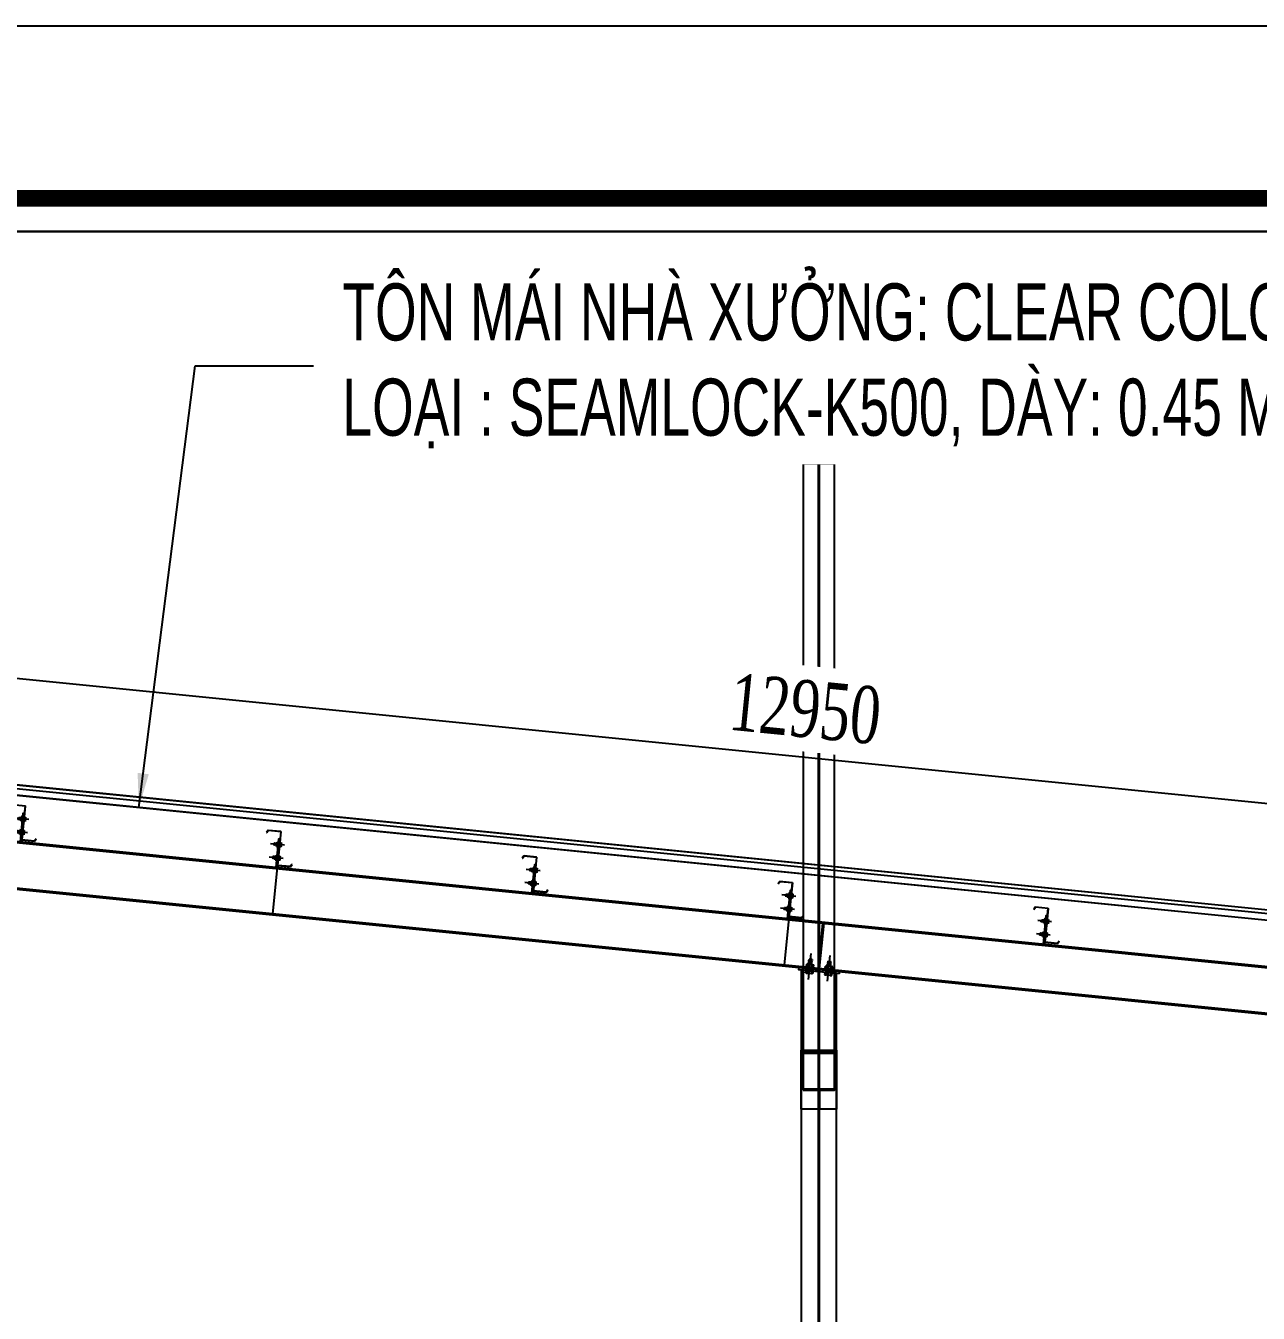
# Model space of a CAD drawing. Header units: inches. Extents: x 315041 to 662841, y -45540 to -35018.
# Drawn here: x 334683 to 334747.8, y -35699.8 to -35632.2 of the extents above; entities that cross this region are included whole.
import ezdxf

# ---------------------------------------------------------------- set-up
doc = ezdxf.new("R2010")
doc.units = ezdxf.units.IN
doc.header["$MEASUREMENT"] = 0
for name, color, linetype in [('2', 2, 'Continuous'), ('2NET-VE', 8, 'Continuous'), ('3', 3, 'Continuous'), ('5', 5, 'Continuous'), ('7', 7, 'Continuous'), ('8', 8, 'Continuous'), ('BAO KHUNG', 31, 'Continuous'), ('DIM', 8, 'Continuous'), ('GIANG', 1, 'Continuous'), ('ROOFING', 4, 'Continuous')]:
    doc.layers.add(name, color=color, linetype=linetype)
doc.styles.add('ST1', font='times.ttf', dxfattribs={"width": 0.7})
doc.styles.add('ST1H', font='vnshxh.shx', dxfattribs={"width": 0.7})
doc.dimstyles.new('100', dxfattribs={"dimtxt": 3, "dimasz": 1.5, "dimexe": 1, "dimexo": 0, "dimgap": 1, "dimtad": 1, "dimdec": 0, "dimlfac": 100, "dimzin": 0, "dimdsep": 46, "dimtxsty": 'ST1', "dimblk": 'OBLIQUE', "dimcen": 1, "dimdle": 1, "dimclrd": 8, "dimclre": 8, "dimclrt": 3, "dimadec": 0, "dimazin": 0, "dimtfac": 1, "dimtdec": 0, "dimtix": 1, "dimtmove": 1, "dimatfit": 3, "dimfxl": 0, "dimtfill": 1, "dimtolj": 1, "dimtzin": 0, "dimlwd": -1, "dimlwe": -1, "dimarcsym": 1})
doc.dimstyles.new('3', dxfattribs={"dimtxt": 3.5, "dimasz": 1.8, "dimexe": 1, "dimexo": 0, "dimgap": 1, "dimtad": 1, "dimdec": 0, "dimlfac": 3, "dimzin": 0, "dimdsep": 46, "dimtxsty": 'ST1H', "dimblk": 'OBLIQUE', "dimcen": 1, "dimdle": 1, "dimclrd": 8, "dimclre": 8, "dimclrt": 3, "dimadec": 0, "dimazin": 0, "dimtfac": 1, "dimtdec": 0, "dimtix": 1, "dimtofl": 0, "dimtmove": 1, "dimatfit": 3, "dimfxl": 0.18, "dimtolj": 1, "dimtzin": 0, "dimlwd": -1, "dimlwe": -1, "dimarcsym": 1})

# ---------------------------------------------------------------- blocks, each defined once
blk = doc.blocks.new('A$C75D82031')
at = {"layer": '2', "color": 157, "linetype": 'Continuous'}
blk.add_lwpolyline([(0, 420), (594, 420), (594, 0), (0, 0)], close=True, dxfattribs=at)
at = {"layer": '7', "color": 147, "linetype": 'Continuous'}
blk.add_lwpolyline([(12.331, 57.61), (581.669, 57.61), (581.669, 409.19), (12.331, 409.19)], close=True, dxfattribs=at)
at = {"layer": 'BAO KHUNG', "color": 167, "linetype": 'Continuous', "const_width": 0.871}
blk.add_lwpolyline([(10.588, 9.067), (583.412, 9.067), (583.412, 410.933), (10.588, 410.933)], close=True, dxfattribs=at)
blk = doc.blocks.new('*U184')
at = {"color": 9, "const_width": 22}
blk.add_lwpolyline([(0, 0), (17.2, 0)], dxfattribs=at)
at = {"layer": '2NET-VE', "color": 8, "linetype": 'Continuous', "ltscale": 0.5}
for p, q in [((0, 10.4), (17.2, 10.4)), ((34.1, 9.2), (34, 9.2)), ((0, -10.4), (17.2, -10.4)), ((34.1, -9.2), (34.1, -9.2))]:
    blk.add_line(p, q, dxfattribs=at)
at = {"layer": '7', "color": 8, "linetype": 'Continuous'}
for p, q in [((32.8, 8), (34.3, 9.6)), ((33.4, -8), (35.2, 8)), ((34.3, 9.6), (35.2, 8)), ((35.2, 8), (36.7, 9.6)), ((35.8, -8), (37.6, 8)), ((36.7, 9.6), (37.6, 8)), ((37.6, 8), (39.2, 9.6)), ((38.2, -8), (40.1, 8)), ((39.2, 9.6), (40.1, 8)), ((40.1, 8), (41.6, 9.6)), ((40.6, -8), (42.5, 8)), ((41.6, 9.6), (42.5, 8)), ((42.5, 8), (44, 9.6)), ((43, -8), (44.9, 8)), ((43, -8), (44.9, 8)), ((44, 9.6), (44.9, 8)), ((44.9, 8), (46.4, 9.6)), ((45.4, -8), (47.3, 8)), ((46.4, 9.6), (47.3, 8)), ((47.3, 8), (48.8, 9.6)), ((47.8, -8), (49.7, 8)), ((47.8, -8), (49.7, 8)), ((47.8, -8), (49.7, 8)), ((48.8, 9.6), (49.7, 8)), ((49.7, 8), (51.2, 9.6)), ((50.3, -8), (52.1, 8)), ((51.2, 9.6), (52.1, 8)), ((57.8, 8), (52.1, 8)), ((57.8, 8), (57.8, -8)), ((33, -8), (32.5, -8)), ((33.4, -8), (32.8, -8)), ((33.4, -8), (34.2, -9.6)), ((34.2, -9.6), (35.8, -8)), ((35.8, -8), (36.7, -9.6)), ((36.7, -9.6), (38.2, -8)), ((38.2, -8), (39.1, -9.6)), ((39.1, -9.6), (40.6, -8)), ((40.6, -8), (41.5, -9.6)), ((41.5, -9.6), (43, -8)), ((43, -8), (43.9, -9.6)), ((43.9, -9.6), (45.4, -8)), ((45.4, -8), (46.3, -9.6)), ((46.3, -9.6), (47.8, -8)), ((47.8, -8), (48.7, -9.6)), ((48.7, -9.6), (50.3, -8)), ((50.3, -8), (57.8, -8))]:
    blk.add_line(p, q, dxfattribs=at)
at = {"layer": '8', "color": 8, "linetype": 'Continuous', "ltscale": 10}
blk.add_line((-43.5, 0), (87.3, 0), dxfattribs=at)
at = {"layer": '8', "color": 8, "linetype": 'Continuous'}
for p, q in [((-12.8, 11), (-12.8, 14.8)), ((-12.8, -14.8), (-12.8, 14.8)), ((-1.2, 18.7), (-11.6, 18.7)), ((-1.7, 11), (-11.1, 11)), ((0, 11), (0, 14.8)), ((0, -14.8), (0, 14.8)), ((17.2, -21.9), (17.2, 21.9)), ((17.2, 21.9), (19.7, 21.9)), ((19.7, -21.9), (19.7, 21.9)), ((19.7, 11), (19.7, 14.8)), ((19.7, -14.8), (19.7, 14.8)), ((20.8, 18.7), (31.3, 18.7)), ((21.4, 11), (30.8, 11)), ((32.5, 11), (32.5, 14.8)), ((32.5, -14.8), (32.5, 14.8)), ((-12.8, -11), (-12.8, -14.8)), ((-11.6, -18.7), (-1.2, -18.7)), ((-1.7, -11), (-11.1, -11)), ((0, -11), (0, -14.8)), ((17.2, -21.9), (19.7, -21.9)), ((19.7, -11), (19.7, -14.8)), ((31.3, -18.7), (20.8, -18.7)), ((21.4, -11), (30.8, -11)), ((32.5, -11), (32.5, -14.8))]:
    blk.add_line(p, q, dxfattribs=at)
for centre, radius, start, end in [((-5.8, 14.8), 6.98, 146.602, 180), ((-7.7, 14.8), 5.12, 180, 228.54763), ((-7.7, 7.1), 5.12, 131.45237, 180), ((-5.1, 14.8), 5.12, 311.45237, 0), ((-5.1, 7.1), 5.12, 0, 48.54763), ((-7, 14.8), 6.98, 0, 33.398), ((26.7, 14.8), 6.98, 146.602, 180), ((24.8, 14.8), 5.12, 180, 228.54763), ((24.8, 7.1), 5.12, 131.45237, 180), ((27.4, 14.8), 5.12, 311.45237, 0), ((27.4, 7.1), 5.12, 0, 48.54763), ((25.5, 14.8), 6.98, 0, 33.398), ((-7.7, -7.1), 5.12, 180, 228.54763), ((-7.7, -14.8), 5.12, 131.45237, 180), ((-5.8, -14.8), 6.98, 180, 213.398), ((-5.1, -7.1), 5.12, 311.45237, 0), ((-5.1, -14.8), 5.12, 0, 48.54763), ((-7, -14.8), 6.98, 326.602, 0), ((24.8, -7.1), 5.12, 180, 228.54763), ((24.8, -14.8), 5.12, 131.45237, 180), ((26.7, -14.8), 6.98, 180, 213.398), ((27.4, -7.1), 5.12, 311.45237, 0), ((27.4, -14.8), 5.12, 0, 48.54763), ((25.5, -14.8), 6.98, 326.602, 0)]:
    blk.add_arc(centre, radius, start, end, dxfattribs=at)
blk = doc.blocks.new('*U185')
at = {"color": 9, "const_width": 22}
blk.add_lwpolyline([(0, 0), (17.2, 0)], dxfattribs=at)
at = {"layer": '2NET-VE', "color": 8, "linetype": 'Continuous', "ltscale": 0.5}
for p, q in [((0, 10.4), (17.2, 10.4)), ((34.1, 9.2), (34, 9.2)), ((0, -10.4), (17.2, -10.4)), ((34.1, -9.2), (34.1, -9.2))]:
    blk.add_line(p, q, dxfattribs=at)
at = {"layer": '7', "color": 8, "linetype": 'Continuous'}
for p, q in [((32.8, 8), (34.3, 9.6)), ((33.4, -8), (35.2, 8)), ((34.3, 9.6), (35.2, 8)), ((35.2, 8), (36.7, 9.6)), ((35.8, -8), (37.6, 8)), ((36.7, 9.6), (37.6, 8)), ((37.6, 8), (39.2, 9.6)), ((38.2, -8), (40.1, 8)), ((39.2, 9.6), (40.1, 8)), ((40.1, 8), (41.6, 9.6)), ((40.6, -8), (42.5, 8)), ((41.6, 9.6), (42.5, 8)), ((42.5, 8), (44, 9.6)), ((43, -8), (44.9, 8)), ((43, -8), (44.9, 8)), ((44, 9.6), (44.9, 8)), ((44.9, 8), (46.4, 9.6)), ((45.4, -8), (47.3, 8)), ((46.4, 9.6), (47.3, 8)), ((47.3, 8), (48.8, 9.6)), ((47.8, -8), (49.7, 8)), ((47.8, -8), (49.7, 8)), ((47.8, -8), (49.7, 8)), ((48.8, 9.6), (49.7, 8)), ((49.7, 8), (51.2, 9.6)), ((50.3, -8), (52.1, 8)), ((51.2, 9.6), (52.1, 8)), ((57.8, 8), (52.1, 8)), ((57.8, 8), (57.8, -8)), ((33, -8), (32.5, -8)), ((33.4, -8), (32.8, -8)), ((33.4, -8), (34.2, -9.6)), ((34.2, -9.6), (35.8, -8)), ((35.8, -8), (36.7, -9.6)), ((36.7, -9.6), (38.2, -8)), ((38.2, -8), (39.1, -9.6)), ((39.1, -9.6), (40.6, -8)), ((40.6, -8), (41.5, -9.6)), ((41.5, -9.6), (43, -8)), ((43, -8), (43.9, -9.6)), ((43.9, -9.6), (45.4, -8)), ((45.4, -8), (46.3, -9.6)), ((46.3, -9.6), (47.8, -8)), ((47.8, -8), (48.7, -9.6)), ((48.7, -9.6), (50.3, -8)), ((50.3, -8), (57.8, -8))]:
    blk.add_line(p, q, dxfattribs=at)
at = {"layer": '8', "color": 8, "linetype": 'Continuous', "ltscale": 10}
blk.add_line((-43.5, 0), (87.3, 0), dxfattribs=at)
at = {"layer": '8', "color": 8, "linetype": 'Continuous'}
for p, q in [((-12.8, 11), (-12.8, 14.8)), ((-12.8, -14.8), (-12.8, 14.8)), ((-1.2, 18.7), (-11.6, 18.7)), ((-1.7, 11), (-11.1, 11)), ((0, 11), (0, 14.8)), ((0, -14.8), (0, 14.8)), ((17.2, -21.9), (17.2, 21.9)), ((17.2, 21.9), (19.7, 21.9)), ((19.7, -21.9), (19.7, 21.9)), ((19.7, 11), (19.7, 14.8)), ((19.7, -14.8), (19.7, 14.8)), ((20.8, 18.7), (31.3, 18.7)), ((21.4, 11), (30.8, 11)), ((32.5, 11), (32.5, 14.8)), ((32.5, -14.8), (32.5, 14.8)), ((-12.8, -11), (-12.8, -14.8)), ((-11.6, -18.7), (-1.2, -18.7)), ((-1.7, -11), (-11.1, -11)), ((0, -11), (0, -14.8)), ((17.2, -21.9), (19.7, -21.9)), ((19.7, -11), (19.7, -14.8)), ((31.3, -18.7), (20.8, -18.7)), ((21.4, -11), (30.8, -11)), ((32.5, -11), (32.5, -14.8))]:
    blk.add_line(p, q, dxfattribs=at)
for centre, radius, start, end in [((-5.8, 14.8), 6.98, 146.602, 180), ((-7.7, 14.8), 5.12, 180, 228.54763), ((-7.7, 7.1), 5.12, 131.45237, 180), ((-5.1, 14.8), 5.12, 311.45237, 0), ((-5.1, 7.1), 5.12, 0, 48.54763), ((-7, 14.8), 6.98, 0, 33.398), ((26.7, 14.8), 6.98, 146.602, 180), ((24.8, 14.8), 5.12, 180, 228.54763), ((24.8, 7.1), 5.12, 131.45237, 180), ((27.4, 14.8), 5.12, 311.45237, 0), ((27.4, 7.1), 5.12, 0, 48.54763), ((25.5, 14.8), 6.98, 0, 33.398), ((-7.7, -7.1), 5.12, 180, 228.54763), ((-7.7, -14.8), 5.12, 131.45237, 180), ((-5.8, -14.8), 6.98, 180, 213.398), ((-5.1, -7.1), 5.12, 311.45237, 0), ((-5.1, -14.8), 5.12, 0, 48.54763), ((-7, -14.8), 6.98, 326.602, 0), ((24.8, -7.1), 5.12, 180, 228.54763), ((24.8, -14.8), 5.12, 131.45237, 180), ((26.7, -14.8), 6.98, 180, 213.398), ((27.4, -7.1), 5.12, 311.45237, 0), ((27.4, -14.8), 5.12, 0, 48.54763), ((25.5, -14.8), 6.98, 326.602, 0)]:
    blk.add_arc(centre, radius, start, end, dxfattribs=at)
blk = doc.blocks.new('A$C69F028B4')
at = {"layer": '2'}
for points in [[(0, 1.617), (1.375, 1.617), (1.375, 1.667), (0, 1.667)], [(0.667, 0.05), (0.708, 0.05), (0.708, 1.617), (0.667, 1.617)], [(0, 0), (1.375, 0), (1.375, 0.05), (0, 0.05)]]:
    blk.add_lwpolyline(points, close=True, dxfattribs=at)
blk = doc.blocks.new('*U235')
at = {"layer": '2NET-VE', "ltscale": 0.5}
for p, q in [((0, 8.3), (9.5, 8.3)), ((22.9, 7.4), (22.9, 7.4)), ((0, -8.3), (9.5, -8.3)), ((22.9, -7.4), (22.9, -7.4))]:
    blk.add_line(p, q, dxfattribs=at)
at = {"layer": '7', "linetype": 'Continuous'}
for p, q in [((21.9, 6.4), (23.1, 7.7)), ((22.3, -6.4), (23.8, 6.4)), ((23.1, 7.7), (23.8, 6.4)), ((23.8, 6.4), (25.1, 7.7)), ((24.3, -6.4), (25.8, 6.4)), ((25.1, 7.7), (25.8, 6.4)), ((25.8, 6.4), (27, 7.7)), ((26.2, -6.4), (27.7, 6.4)), ((27, 7.7), (27.7, 6.4)), ((27.7, 6.4), (28.9, 7.7)), ((28.1, -6.4), (29.6, 6.4)), ((28.9, 7.7), (29.6, 6.4)), ((29.6, 6.4), (30.9, 7.7)), ((30.1, -6.4), (31.6, 6.4)), ((30.1, -6.4), (31.6, 6.4)), ((30.9, 7.7), (31.6, 6.4)), ((31.6, 6.4), (32.8, 7.7)), ((32, -6.4), (33.5, 6.4)), ((32.8, 7.7), (33.5, 6.4)), ((33.5, 6.4), (34.7, 7.7)), ((33.9, -6.4), (35.4, 6.4)), ((33.9, -6.4), (35.4, 6.4)), ((33.9, -6.4), (35.4, 6.4)), ((34.7, 7.7), (35.4, 6.4)), ((35.4, 6.4), (36.7, 7.7)), ((35.9, -6.4), (37.4, 6.4)), ((36.7, 7.7), (37.4, 6.4)), ((41.9, 6.4), (37.4, 6.4)), ((41.9, 6.4), (41.9, -6.4)), ((22.1, -6.4), (21.7, -6.4)), ((22.3, -6.4), (21.9, -6.4)), ((22.3, -6.4), (23.1, -7.7)), ((23.1, -7.7), (24.3, -6.4)), ((24.3, -6.4), (25, -7.7)), ((25, -7.7), (26.2, -6.4)), ((26.2, -6.4), (26.9, -7.7)), ((26.9, -7.7), (28.1, -6.4)), ((28.1, -6.4), (28.9, -7.7)), ((28.9, -7.7), (30.1, -6.4)), ((30.1, -6.4), (30.8, -7.7)), ((30.8, -7.7), (32, -6.4)), ((32, -6.4), (32.7, -7.7)), ((32.7, -7.7), (33.9, -6.4)), ((33.9, -6.4), (34.7, -7.7)), ((34.7, -7.7), (35.9, -6.4)), ((35.9, -6.4), (41.9, -6.4))]:
    blk.add_line(p, q, dxfattribs=at)
at = {"layer": '8', "linetype": 'Continuous'}
for p, q in [((-10.2, 8.8), (-10.2, 11.9)), ((-10.2, -11.9), (-10.2, 11.9)), ((-0.9, 14.9), (-9.3, 14.9)), ((-1.4, 8.8), (-8.9, 8.8)), ((0, 8.8), (0, 11.9)), ((0, -11.9), (0, 11.9)), ((9.5, -17.6), (9.5, 17.6)), ((9.5, 17.6), (11.4, 17.6)), ((11.4, -17.6), (11.4, 17.6)), ((11.4, 8.8), (11.4, 11.9)), ((11.4, -11.9), (11.4, 11.9)), ((12.3, 14.9), (20.7, 14.9)), ((12.8, 8.8), (20.3, 8.8)), ((21.7, 8.8), (21.7, 11.9)), ((21.7, -11.9), (21.7, 11.9)), ((-10.2, -8.8), (-10.2, -11.9)), ((-9.3, -14.9), (-0.9, -14.9)), ((-1.4, -8.8), (-8.9, -8.8)), ((0, -8.8), (0, -11.9)), ((9.5, -17.6), (11.4, -17.6)), ((11.4, -8.8), (11.4, -11.9)), ((20.7, -14.9), (12.3, -14.9)), ((12.8, -8.8), (20.3, -8.8)), ((21.7, -8.8), (21.7, -11.9))]:
    blk.add_line(p, q, dxfattribs=at)
at = {"layer": '8', "ltscale": 10}
blk.add_line((-32.8, 0), (65.5, 0), dxfattribs=at)
at = {"layer": '8', "linetype": 'Continuous'}
for centre, radius, start, end in [((-4.7, 11.9), 5.58, 146.602, 180), ((-6.1, 11.9), 4.1, 180, 228.54763), ((-6.1, 5.7), 4.1, 131.45237, 180), ((-4.1, 11.9), 4.1, 311.45237, 0), ((-4.1, 5.7), 4.1, 0, 48.54763), ((-5.6, 11.9), 5.58, 0, 33.398), ((17, 11.9), 5.58, 146.602, 180), ((15.5, 11.9), 4.1, 180, 228.54763), ((15.5, 5.7), 4.1, 131.45237, 180), ((17.6, 11.9), 4.1, 311.45237, 0), ((17.6, 5.7), 4.1, 0, 48.54763), ((16.1, 11.9), 5.58, 0, 33.398), ((-6.1, -5.7), 4.1, 180, 228.54763), ((-6.1, -11.9), 4.1, 131.45237, 180), ((-4.7, -11.9), 5.58, 180, 213.398), ((-4.1, -5.7), 4.1, 311.45237, 0), ((-4.1, -11.9), 4.1, 0, 48.54763), ((-5.6, -11.9), 5.58, 326.602, 0), ((15.5, -5.7), 4.1, 180, 228.54763), ((15.5, -11.9), 4.1, 131.45237, 180), ((17, -11.9), 5.58, 180, 213.398), ((17.6, -5.7), 4.1, 311.45237, 0), ((17.6, -11.9), 4.1, 0, 48.54763), ((16.1, -11.9), 5.58, 326.602, 0)]:
    blk.add_arc(centre, radius, start, end, dxfattribs=at)
blk = doc.blocks.new('*U234')
at = {"layer": '2NET-VE', "ltscale": 0.5}
for p, q in [((0, 8.3), (9.5, 8.3)), ((22.9, 7.4), (22.9, 7.4)), ((0, -8.3), (9.5, -8.3)), ((22.9, -7.4), (22.9, -7.4))]:
    blk.add_line(p, q, dxfattribs=at)
at = {"layer": '7', "linetype": 'Continuous'}
for p, q in [((21.9, 6.4), (23.1, 7.7)), ((22.3, -6.4), (23.8, 6.4)), ((23.1, 7.7), (23.8, 6.4)), ((23.8, 6.4), (25.1, 7.7)), ((24.3, -6.4), (25.8, 6.4)), ((25.1, 7.7), (25.8, 6.4)), ((25.8, 6.4), (27, 7.7)), ((26.2, -6.4), (27.7, 6.4)), ((27, 7.7), (27.7, 6.4)), ((27.7, 6.4), (28.9, 7.7)), ((28.1, -6.4), (29.6, 6.4)), ((28.9, 7.7), (29.6, 6.4)), ((29.6, 6.4), (30.9, 7.7)), ((30.1, -6.4), (31.6, 6.4)), ((30.1, -6.4), (31.6, 6.4)), ((30.9, 7.7), (31.6, 6.4)), ((31.6, 6.4), (32.8, 7.7)), ((32, -6.4), (33.5, 6.4)), ((32.8, 7.7), (33.5, 6.4)), ((33.5, 6.4), (34.7, 7.7)), ((33.9, -6.4), (35.4, 6.4)), ((33.9, -6.4), (35.4, 6.4)), ((33.9, -6.4), (35.4, 6.4)), ((34.7, 7.7), (35.4, 6.4)), ((35.4, 6.4), (36.7, 7.7)), ((35.9, -6.4), (37.4, 6.4)), ((36.7, 7.7), (37.4, 6.4)), ((41.9, 6.4), (37.4, 6.4)), ((41.9, 6.4), (41.9, -6.4)), ((22.1, -6.4), (21.7, -6.4)), ((22.3, -6.4), (21.9, -6.4)), ((22.3, -6.4), (23.1, -7.7)), ((23.1, -7.7), (24.3, -6.4)), ((24.3, -6.4), (25, -7.7)), ((25, -7.7), (26.2, -6.4)), ((26.2, -6.4), (26.9, -7.7)), ((26.9, -7.7), (28.1, -6.4)), ((28.1, -6.4), (28.9, -7.7)), ((28.9, -7.7), (30.1, -6.4)), ((30.1, -6.4), (30.8, -7.7)), ((30.8, -7.7), (32, -6.4)), ((32, -6.4), (32.7, -7.7)), ((32.7, -7.7), (33.9, -6.4)), ((33.9, -6.4), (34.7, -7.7)), ((34.7, -7.7), (35.9, -6.4)), ((35.9, -6.4), (41.9, -6.4))]:
    blk.add_line(p, q, dxfattribs=at)
at = {"layer": '8', "linetype": 'Continuous'}
for p, q in [((-10.2, 8.8), (-10.2, 11.9)), ((-10.2, -11.9), (-10.2, 11.9)), ((-0.9, 14.9), (-9.3, 14.9)), ((-1.4, 8.8), (-8.9, 8.8)), ((0, 8.8), (0, 11.9)), ((0, -11.9), (0, 11.9)), ((9.5, -17.6), (9.5, 17.6)), ((9.5, 17.6), (11.4, 17.6)), ((11.4, -17.6), (11.4, 17.6)), ((11.4, 8.8), (11.4, 11.9)), ((11.4, -11.9), (11.4, 11.9)), ((12.3, 14.9), (20.7, 14.9)), ((12.8, 8.8), (20.3, 8.8)), ((21.7, 8.8), (21.7, 11.9)), ((21.7, -11.9), (21.7, 11.9)), ((-10.2, -8.8), (-10.2, -11.9)), ((-9.3, -14.9), (-0.9, -14.9)), ((-1.4, -8.8), (-8.9, -8.8)), ((0, -8.8), (0, -11.9)), ((9.5, -17.6), (11.4, -17.6)), ((11.4, -8.8), (11.4, -11.9)), ((20.7, -14.9), (12.3, -14.9)), ((12.8, -8.8), (20.3, -8.8)), ((21.7, -8.8), (21.7, -11.9))]:
    blk.add_line(p, q, dxfattribs=at)
at = {"layer": '8', "ltscale": 10}
blk.add_line((-32.8, 0), (65.5, 0), dxfattribs=at)
at = {"layer": '8', "linetype": 'Continuous'}
for centre, radius, start, end in [((-4.7, 11.9), 5.58, 146.602, 180), ((-6.1, 11.9), 4.1, 180, 228.54763), ((-6.1, 5.7), 4.1, 131.45237, 180), ((-4.1, 11.9), 4.1, 311.45237, 0), ((-4.1, 5.7), 4.1, 0, 48.54763), ((-5.6, 11.9), 5.58, 0, 33.398), ((17, 11.9), 5.58, 146.602, 180), ((15.5, 11.9), 4.1, 180, 228.54763), ((15.5, 5.7), 4.1, 131.45237, 180), ((17.6, 11.9), 4.1, 311.45237, 0), ((17.6, 5.7), 4.1, 0, 48.54763), ((16.1, 11.9), 5.58, 0, 33.398), ((-6.1, -5.7), 4.1, 180, 228.54763), ((-6.1, -11.9), 4.1, 131.45237, 180), ((-4.7, -11.9), 5.58, 180, 213.398), ((-4.1, -5.7), 4.1, 311.45237, 0), ((-4.1, -11.9), 4.1, 0, 48.54763), ((-5.6, -11.9), 5.58, 326.602, 0), ((15.5, -5.7), 4.1, 180, 228.54763), ((15.5, -11.9), 4.1, 131.45237, 180), ((17, -11.9), 5.58, 180, 213.398), ((17.6, -5.7), 4.1, 311.45237, 0), ((17.6, -11.9), 4.1, 0, 48.54763), ((16.1, -11.9), 5.58, 326.602, 0)]:
    blk.add_arc(centre, radius, start, end, dxfattribs=at)
blk = doc.blocks.new('XM150')
at = {"layer": '2', "ltscale": 0.015}
for p, q in [((68.9, 180), (0.9, 180)), ((0.9, 1.1), (0.9, 180)), ((2, 178.9), (2, 0)), ((2, 178.9), (68.3, 178.9)), ((75.4, 166.5), (68.3, 178.9)), ((68.9, 180), (76.4, 167)), ((76.4, 167), (75.4, 166.5)), ((-73.5, 13), (-72.5, 13.5)), ((-66, 0), (-73.5, 13)), ((-72.5, 13.5), (-65.4, 1.1)), ((2, 0), (-66, 0)), ((-65.4, 1.1), (0.9, 1.1))]:
    blk.add_line(p, q, dxfattribs=at)
at = {"layer": '5'}
blk.add_lwpolyline([(8, -10), (8, 140), (2, 140), (2, -10), (8, -10)], close=True, dxfattribs=at)
at = {"layer": 'GIANG', "xscale": 0.7499999999999999, "yscale": 0.7499999999999999, "zscale": 0.7499999999999999}
for name, p in [('*U235', (0.9, 110)), ('*U234', (0.9, 40))]:
    blk.add_blockref(name, p, dxfattribs=at)
blk = doc.blocks.new('*U242')
at = {"layer": '2', "xscale": 0.008333333333333335, "yscale": 0.008333333333333335, "zscale": 0.008333333333333335, "rotation": 5.710593137616317}
blk.add_blockref('XM150', (0.083, -0.704), dxfattribs=at)
blk = doc.blocks.new('*U243')
at = {"layer": 'DIM', "color": 0, "linetype": 'ByBlock', "lineweight": -2, "transparency": 16777216}
for p in [(0, 0), (-11.194, -1.119), (-22.388, -2.239), (-33.583, -3.358), (-44.777, -4.478), (-55.971, -5.597), (-67.165, -6.717), (-78.359, -7.836), (-89.553, -8.955)]:
    blk.add_blockref('*U242', p, dxfattribs=at)
blk = doc.blocks.new('_Oblique')
at = {"color": 0, "linetype": 'ByBlock', "lineweight": -2}
blk.add_line((-0.5, -0.5), (0.5, 0.5), dxfattribs=at)
blk = doc.blocks.new('*D347')
at = {"color": 8, "linetype": 'Continuous', "transparency": 16777216}
for p, q in [((334658.69, -35670.214), (334659.392, -35663.193)), ((334789.146, -35677.175), (334658.298, -35664.088)), ((334787.548, -35683.102), (334788.251, -35676.081))]:
    blk.add_line(p, q, dxfattribs=at)
at = {"layer": 'Defpoints', "color": 0, "transparency": 16777216}
for p in [(334659.293, -35664.188), (334658.69, -35670.214), (334787.548, -35683.102)]:
    blk.add_point(p, dxfattribs=at)
at = {"color": 8, "transparency": 16777216, "xscale": 1.5, "yscale": 1.5, "zscale": 1.5}
for p, rotation in [((334659.293, -35664.188), 174.2886250883239), ((334788.151, -35677.076), 354.2886250883239)]:
    blk.add_blockref('_Oblique', p, dxfattribs=dict(at, rotation=rotation))
at = {"color": 3, "transparency": 16777216, "insert": (334723.974, -35668.114), "char_height": 3, "attachment_point": 5, "rotation": 354.28863, "style": 'ST1', "bg_fill": 3, "box_fill_scale": 1.25, "bg_fill_color": 256, "bg_fill_true_color": 13158600, "bg_fill_transparency": 4522052}
blk.add_mtext('\\A1;12950', dxfattribs=at)

msp = doc.modelspace()

# ---------------------------------------------------------------- linework, layer by layer
at = {"color": 8}
msp.add_lwpolyline([(334373.7734, -35643.0427), (334943.1113, -35643.0427), (334943.1113, -35994.6225), (334373.7734, -35994.6225)], close=True, dxfattribs=at)
at = {"layer": '2', "color": 9}
for p, q in [((334724.6599, -35857.8317), (334724.6599, -35655.2317)), ((334724.7199, -35857.8317), (334724.7199, -35655.2317)), ((334787.1571, -35683.1156), (334658.9338, -35670.2932)), ((334658.5599, -35672.6653), (334780.0303, -35684.8124)), ((334658.5599, -35672.7256), (334780.0303, -35684.8727)), ((334658.5599, -35675.1175), (334780.0303, -35687.2645)), ((334658.5599, -35675.1778), (334780.0303, -35687.3248)), ((334696.2389, -35676.4332), (334695.9961, -35678.8611)), ((334723.1049, -35679.1198), (334722.8621, -35681.5477)), ((334724.66, -35681.7275), (334724.8969, -35679.3593)), ((334724.7197, -35681.7335), (334724.9566, -35679.3653))]:
    msp.add_line(p, q, dxfattribs=at)
at = {"layer": '2'}
msp.add_line((334725.6199, -35682.0044), (334723.7599, -35681.8184), dxfattribs=at)
at = {"layer": '2', "color": 9}
for points in [[(334723.8649, -35688.129), (334725.5149, -35688.129), (334725.5149, -35655.2317), (334723.8649, -35655.2317)], [(334723.7599, -35686.029), (334725.6199, -35686.029), (334725.6199, -35689.129), (334723.7599, -35689.129)], [(334724.6649, -35688.129), (334724.7149, -35688.129), (334724.7149, -35689.129), (334724.6649, -35689.129)]]:
    msp.add_lwpolyline(points, close=True, dxfattribs=at)
at = {"layer": '2'}
msp.add_lwpolyline([(334725.7446, -35682.0169), (334723.6351, -35681.8059), (334723.6471, -35681.6865), (334725.7566, -35681.8975)], close=True, dxfattribs=at)
at = {"layer": '2', "color": 9}
msp.add_lwpolyline([(334723.7599, -35681.8184), (334723.7599, -35857.8317), (334725.6199, -35857.8317), (334725.6199, -35682.0044)], dxfattribs=at)
at = {"layer": 'ROOFING'}
for p, q in [((334787.5483, -35682.6019), (334658.6899, -35669.7161)), ((334787.5474, -35682.6119), (334658.6899, -35669.7261)), ((334787.5298, -35682.8011), (334658.6899, -35669.9171)), ((334787.1132, -35683.1011), (334658.9261, -35670.2824))]:
    msp.add_line(p, q, dxfattribs=at)

# ---------------------------------------------------------------- block references
at = {"color": 1}
msp.add_blockref('A$C75D82031', (334361.4424, -36052.2326), dxfattribs=at)
at = {"layer": '2', "color": 9, "yscale": 1.200000000011642, "zscale": 1.2}
for name, p, xscale in [('*U243', (334669.5027, -35672.8049), -1.200000000011642), ('A$C69F028B4', (334723.8649, -35688.129), 1.200000000011642)]:
    msp.add_blockref(name, p, dxfattribs=dict(at, xscale=xscale))
at = {"layer": '8', "yscale": 0.01043478262727149, "zscale": 0.01043478260892343}
for name, p, xscale, rotation in [('*U185', (334724.1924, -35681.8616), -0.01043478262236483, 264.2894070692154), ('*U184', (334725.1874, -35681.9611), 0.01043478262236483, 84.28940706921537)]:
    msp.add_blockref(name, p, dxfattribs=dict(at, xscale=xscale, rotation=rotation))

# ---------------------------------------------------------------- next in the draw order: dimensions: what is measured, and where the dimension line sits
dim = msp.add_aligned_dim(p1=(334787.5483, -35683.1019), p2=(334658.6899, -35670.2143), distance=-6.0564, dimstyle='100')
dim.commit()
dim.dimension.update_dxf_attribs({"geometry": '*D347', "text_midpoint": (334723.9736, -35668.1141)})

# ---------------------------------------------------------------- next in the draw order: leaders
at = {"color": 9}
msp.add_leader([(334688.9685, -35673.2867), (334691.9287, -35650.0929), (334699.6586, -35650.0929)], dimstyle='3', override={"dimgap": 1, "dimtad": 0}, dxfattribs=at)

# ---------------------------------------------------------------- next in the draw order: texts
at = {"layer": '3', "insert": (334699.6586, -35650.0929), "char_height": 3, "attachment_point": 4, "style": 'ST1H', "bg_fill": 2}
msp.add_mtext('\\A1;t«n m¸i nhµ x\xadëng: CLEAR COLORBOND, mµu: .........\\PLo¹i : SEAMLOCK-K500, dµy: 0.45 mm.', dxfattribs=at)

doc.saveas('drawing.dxf')
